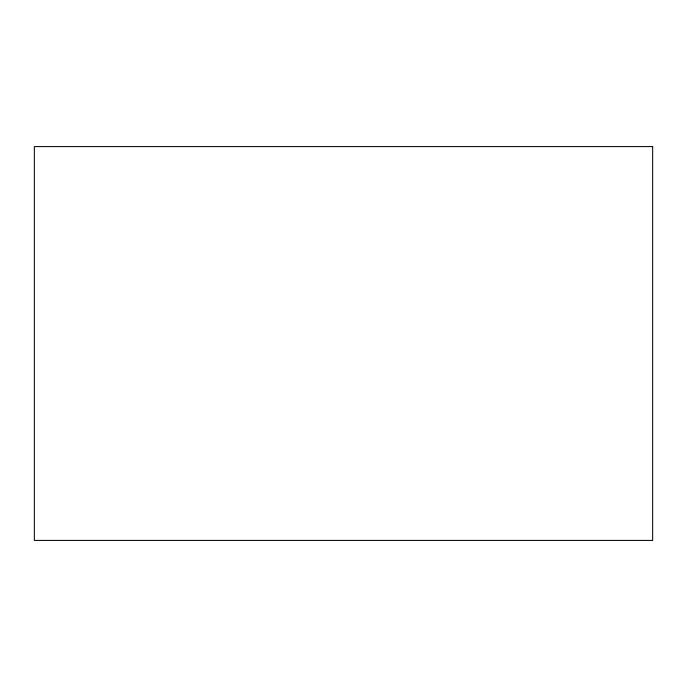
<?xml version="1.0" encoding="UTF-8"?>
<svg xmlns="http://www.w3.org/2000/svg" width="687" height="687" viewBox="0 0 687 687"><rect width="100%" height="100%" fill="white"/><g stroke="black" fill="none" stroke-linecap="round" stroke-linejoin="round"><path stroke-width="1.03" d="M652.65 146.589L34.35 146.589L34.35 540.411L652.65 540.411L652.65 146.589"/></g></svg>
